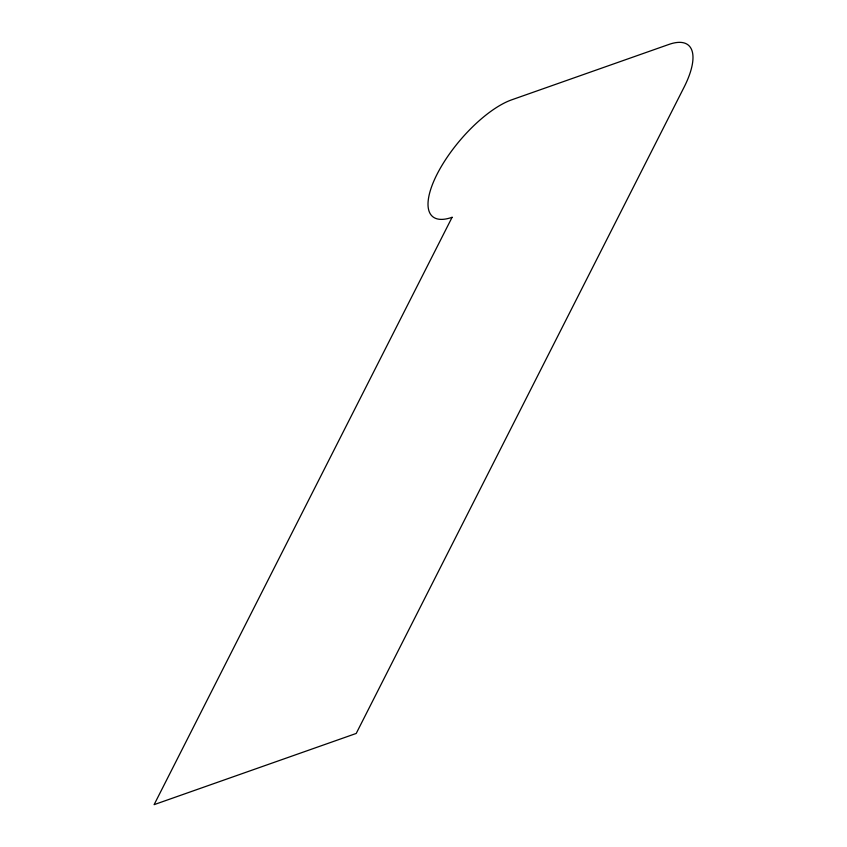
<?xml version="1.0" encoding="UTF-8"?>
<svg xmlns="http://www.w3.org/2000/svg" width="847" height="847" viewBox="0 0 847 847"><rect width="100%" height="100%" fill="white"/><g stroke="black" fill="none" stroke-linecap="round" stroke-linejoin="round"><path stroke-width="1.27" d="M452.097 217.298L154.112 804.65L356.216 733.449L684.005 87.357A76.124 28.459 -49.6 0 0 668.886 44.446L511.694 99.83A76.124 28.459 -49.6 0 0 436.988 174.387A76.124 28.459 -49.6 0 0 452.097 217.298"/></g></svg>
